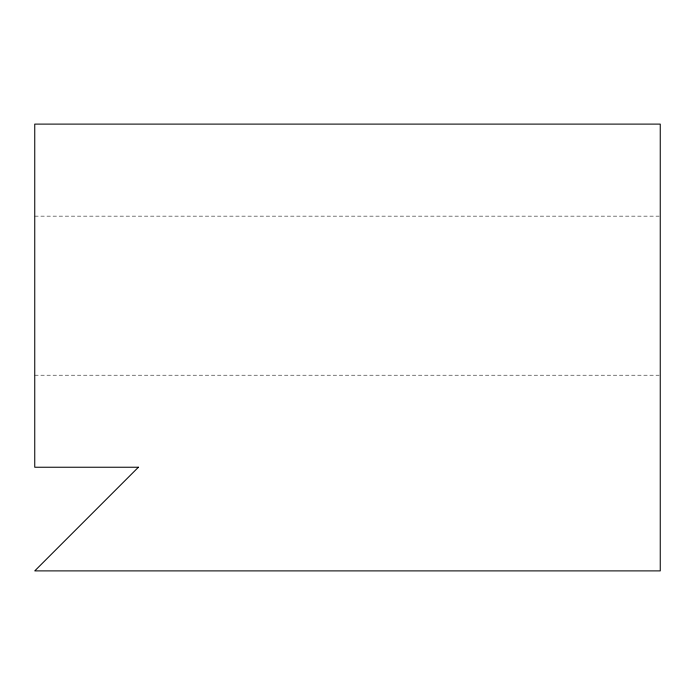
<?xml version="1.0" encoding="UTF-8"?>
<svg xmlns="http://www.w3.org/2000/svg" width="695" height="695" viewBox="0 0 695 695"><rect width="100%" height="100%" fill="white"/><g stroke="black" fill="none" stroke-linecap="round" stroke-linejoin="round"><path stroke-width="0.52" stroke-dasharray="3.48 2.61" d="M34.75 216.145L659.164 216.145M34.75 375.204L659.164 375.204"/><path stroke-width="1.04" d="M138.401 467.24L34.75 570.89L660.25 570.89L660.25 124.11L34.75 124.11L34.75 467.24L138.401 467.24"/></g></svg>
